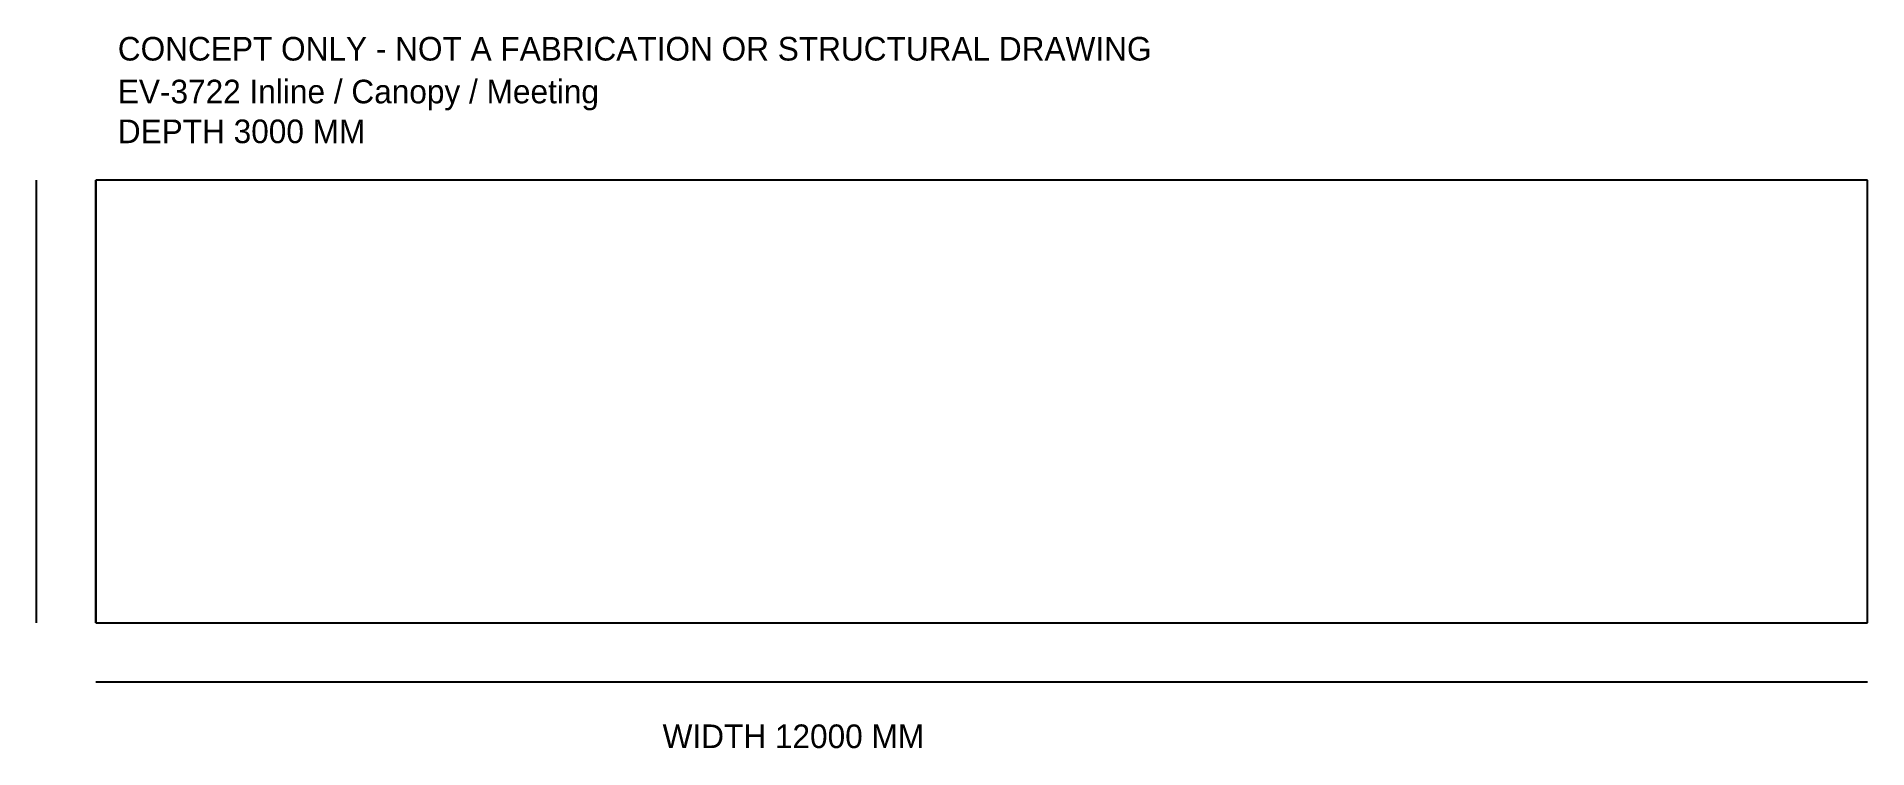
# Model space of a CAD drawing. Header units: millimetres. Extents: x -400 to 12000, y -852 to 3972.
import ezdxf

# ---------------------------------------------------------------- set-up
doc = ezdxf.new("R2010")
doc.units = ezdxf.units.MM

msp = doc.modelspace()

# ---------------------------------------------------------------- linework, layer by layer
at = {"layer": 'DIMENSIONS'}
for p, q in [((-400, 0), (-400, 3000)), ((0, -400), (12000, -400))]:
    msp.add_line(p, q, dxfattribs=at)
at = {"layer": 'FOOTPRINT'}
for p, q in [((12000, 3000), (0, 3000)), ((0, 3000), (0, 0)), ((12000, 0), (12000, 3000)), ((0, 0), (12000, 0))]:
    msp.add_line(p, q, dxfattribs=at)
at = {"layer": 'WALLS'}
for p, q in [((0, 0), (0, 3000)), ((12000, 0), (12000, 3000)), ((0, 0), (12000, 0))]:
    msp.add_line(p, q, dxfattribs=at)

# ---------------------------------------------------------------- texts
at = {"layer": 'LABELS'}
for s, p in [('CONCEPT ONLY - NOT A FABRICATION OR STRUCTURAL DRAWING', (150, 3810)), ('EV-3722 Inline / Canopy / Meeting', (150, 3520)), ('DEPTH 3000 MM', (150, 3250)), ('WIDTH 12000 MM', (3840, -850))]:
    msp.add_text(s, height=160, dxfattribs=at).set_placement(p)

doc.saveas('drawing.dxf')
